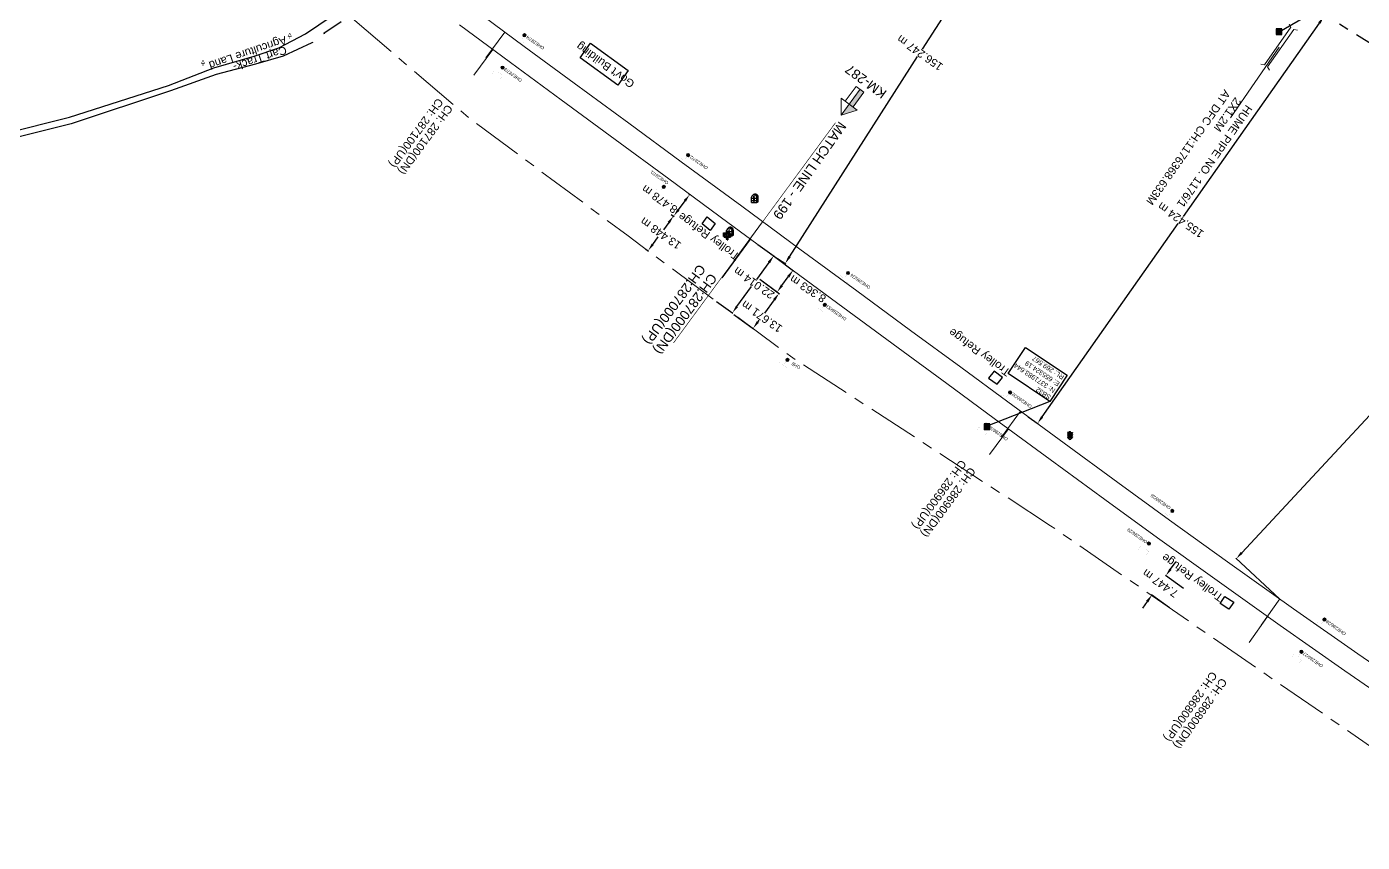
# Model space of a CAD drawing. Header units: metres. Extents: x 646303 to 662875, y 3366650 to 3378730.
# Drawn here: x 655024.1 to 655441.4, y 3371853.7 to 3372108.6 of the extents above; entities that cross this region are included whole.
import ezdxf
from ezdxf.enums import TextEntityAlignment as Align

# ---------------------------------------------------------------- set-up
doc = ezdxf.new("R2010")
doc.units = ezdxf.units.M
doc.header["$MEASUREMENT"] = 0
doc.header["$PDMODE"] = 3
doc.header["$PDSIZE"] = 0.5
doc.linetypes.add('CENTER', pattern=[50.8, 31.75, -6.35, 6.35, -6.35])
doc.linetypes.add('PHANTOM2', pattern=[1.25, 0.625, -0.125, 0.125, -0.125, 0.125, -0.125])
for name, color, linetype in [('Bench_Mark', 7, 'Continuous'), ('CART_TRACK', 34, 'Continuous'), ('DFCC Boundary', 6, 'CENTER'), ('GOVT_BUILDING', 251, 'Continuous'), ('KILOMETER_STONE', 251, 'Continuous'), ('LINK LINE', 190, 'Continuous'), ('MATCH LINE', 7, 'Continuous'), ('NAME_BOARD', 251, 'Continuous'), ('Side Details', 251, 'Continuous'), ('SIGN_BOARD', 251, 'Continuous'), ('SIGNAL_POST', 8, 'Continuous'), ('STYLEREMARK', 251, 'Continuous'), ('TROLLEY_STAND', 7, 'Continuous')]:
    doc.layers.add(name, color=color, linetype=linetype)
for name, color, linetype, lineweight in [('BOUNDARY DIMENTION', 10, 'Continuous', 0), ('BRIDGE DETAILS PLAN', 7, 'Continuous', 0), ('Existing Chainage', 7, 'Continuous', 0), ('Existing IR Track', 143, 'Continuous', 0), ('Existing Railway Boundary', 7, 'CENTER', 0), ('KM STONE', 7, 'Continuous', 0), ('OHE MAST', 8, 'Continuous', 0), ('OHE MAST TEXT', 8, 'Continuous', 0)]:
    doc.layers.add(name, color=color, linetype=linetype, lineweight=lineweight)
doc.styles.add('NB', font='swissbo.ttf', dxfattribs={"height": 1.5})
doc.styles.add('notes', font='romans.shx', dxfattribs={"height": 2})
doc.styles.get("Standard").update_dxf_attribs({"font": 'arial.ttf'})
doc.styles.add('Style-Arial', font='arial.ttf')
doc.dimstyles.new('DIM', dxfattribs={"dimtxt": 2.5, "dimasz": 2.5, "dimexe": 0.18, "dimexo": 0.0625, "dimgap": 0.09, "dimtad": 0, "dimtih": 1, "dimtoh": 1, "dimdec": 3, "dimzin": 0, "dimdsep": 46, "dimtxsty": 'Standard', "dimcen": 0.09, "dimadec": 0, "dimazin": 0, "dimtfac": 1, "dimtdec": 3, "dimtofl": 0, "dimtmove": 0, "dimatfit": 3, "dimfxl": 1, "dimtolj": 1, "dimtzin": 0, "dimarcsym": 0})

# ---------------------------------------------------------------- blocks, each defined once
blk = doc.blocks.new('KMS')
blk.add_hatch(color=256).paths.add_polyline_path([(0.84, 1.71), (0.84, 0), (1.28, 0.25), (1.28, 1.71, 0.82134), (-0.65, 2.08, -0.601821)])
for points in [[(-0.84, 0), (-0.84, 1.71)], [(-0.84, 1.38), (0.84, 1.38)], [(-0.84, 0.64), (0.84, 0.64)], [(-0.84, 0), (0.84, 0)], [(0.84, 0), (0.84, 1.71)], [(0.84, 0), (1.28, 0.25)], [(1.28, 0.25), (1.28, 1.71)]]:
    blk.add_lwpolyline(points)
for centre, radius, start, end in [((0, 1.5), 0.867, 14.1462, 165.8538), ((0.28, 1.7), 1, 0.4859, 158.6661)]:
    blk.add_arc(centre, radius, start, end)
at = {"style": 'notes'}
for s, p in [('S', (-0.25, 0.09)), ('K', (-0.25, 1.58)), ('M', (-0.25, 0.81))]:
    blk.add_text(s, height=0.391, dxfattribs=at).set_placement(p)
blk = doc.blocks.new('NB')
for p, q in [((-0.98, 0.82), (-0.98, 1.98)), ((-0.98, 1.98), (0.98, 1.98)), ((-0.98, 0.82), (0.98, 0.82)), ((-0.13, 0.82), (-0.13, 0)), ((-0.13, 0), (0.13, 0)), ((0.13, 0.82), (0.13, 0)), ((0.98, 1.98), (0.98, 0.82))]:
    blk.add_line(p, q)
at = {"style": 'NB', "width": 1.025371}
blk.add_text('NB', height=0.988, dxfattribs=at).set_placement((0, 1.4), align=Align.MIDDLE)
blk = doc.blocks.new('SIG')
for color, points in [(1, [(-0.22, 0.42, 0.180295), (-0.01, 0.33, -0.00255), (0.01, 0.33, -0.00255), (0.02, 0.33, 0.180295), (0.23, 0.42, -0.002654), (0.25, 0.44, 0.184495), (0.33, 0.65, 1.000001), (-0.32, 0.65, 0.184495), (-0.24, 0.44, -0.002654)]), (2, [(0.23, -0.23, -0.002654), (0.25, -0.21, 0.184495), (0.33, 0.01, 1.000001), (-0.32, 0.01, 0.184495), (-0.24, -0.21, -0.002654), (-0.22, -0.23, 0.180295), (-0.01, -0.32, -0.00255), (0.01, -0.32, -0.00255), (0.02, -0.32, 0.180295)]), (3, [(0.23, -0.88, -0.002654), (0.25, -0.86, 0.184495), (0.33, -0.64, 1.000001), (-0.32, -0.64, 0.184495), (-0.24, -0.86, -0.002654), (-0.22, -0.88, 0.395599)])]:
    blk.add_hatch(color=color).paths.add_polyline_path(points)
for p, q in [((-0.31, 0.98), (-0.32, -0.9)), ((0.33, -0.9), (0.32, 0.98))]:
    blk.add_line(p, q)
for points in [[(-0.31, 0.98), (-0.81, 0.98, 0.198758), (-0.42, 0.41, 0.003814), (-0.31, 0.39, 0.003814)], [(-0.31, 0.33), (-0.81, 0.33, 0.198758), (-0.42, -0.23, 0.003727), (-0.32, -0.26, 0.003727)], [(0.32, 0.98), (0.82, 0.98, -0.198758), (0.44, 0.41, -0.003814), (0.32, 0.39, -0.003814)], [(0.32, 0.33), (0.82, 0.33, -0.198758), (0.44, -0.23, -0.003727), (0.33, -0.26, -0.003727)], [(-0.32, -0.32), (-0.81, -0.32, 0.198758), (-0.42, -0.88, 0.003639), (-0.32, -0.9)], [(0.33, -0.32), (0.82, -0.32, -0.198758), (0.44, -0.88, -0.003639), (0.33, -0.9)]]:
    blk.add_lwpolyline(points, format="xyb")
for centre, radius, start, end in [((0.01, 0.91), 0.324, 12.4049, 167.5951), ((0.01, 0.81), 0.357, 27.7578, 152.2422), ((0.01, -0.9), 0.324, 181.4572, 358.5428)]:
    blk.add_arc(centre, radius, start, end)
blk = doc.blocks.new('TSB')
at = {"const_width": 0.132}
blk.add_lwpolyline([(-0.51, 0.84), (0.54, 0.84), (0, 1.85)], close=True, dxfattribs=at)
at = {"const_width": 0.142}
blk.add_lwpolyline([(0, 0.84), (0, 0)], dxfattribs=at)
blk = doc.blocks.new('OHE MAST')
h = blk.add_hatch(color=256)
edge = h.paths.add_edge_path()
edge.add_arc((0, 0), 0.514, 0, 360)
at = {"const_width": 0.01, "flags": 128}
for points in [[(1.5, 3.5), (1.5, 2), (-1.5, 2), (-1.5, 3.5)], [(0, 2), (0, 0)]]:
    blk.add_lwpolyline(points, dxfattribs=at)
blk.add_circle((0, 0), 0.514)
blk = doc.blocks.new('KM POST PLAN')
at = {"extrusion": (0, 0, -1)}
h = blk.add_hatch(color=256, dxfattribs=at)
h.paths.add_polyline_path([(0, -20), (0, -8.47), (3, -8.47), (3, -20)])
h.paths.add_polyline_path([(0, -8.47), (0, 0), (6.25, -8.47), (3, -8.47)], flags=16)
at = {"flags": 128}
for points in [[(0, 0), (-6.25, -8.47), (6.25, -8.47)], [(0, 0), (0, -20)], [(0, 0), (6.25, -8.47)], [(3, -8.47), (3, -20), (-3, -20), (-3, -8.47)]]:
    blk.add_lwpolyline(points, dxfattribs=at)
at = {"style": 'Style-Arial'}
blk.add_attdef('KM-POST', text='', height=6, dxfattribs=at).set_placement((0, -26, -263.95), align=Align.MIDDLE_CENTER)
blk = doc.blocks.new('*D1666')
at = {"layer": 'Defpoints', "color": 0, "linetype": 'Continuous', "transparency": 16777216}
for p in [(655258.12, 3372036.45), (655263.56, 3372032.45), (655253.16, 3372029.71)]:
    blk.add_point(p, dxfattribs=at)
at = {"layer": 'LINK LINE', "color": 0, "linetype": 'Continuous', "lineweight": -2, "transparency": 16777216}
for p, q in [((655258.17, 3372036.41), (655263.71, 3372032.34)), ((655253.21, 3372029.68), (655258.75, 3372025.6)), ((655260.09, 3372027.72), (655262.08, 3372030.43))]:
    blk.add_line(p, q, dxfattribs=at)
at = {"layer": 'LINK LINE', "color": 0, "linetype": 'Continuous', "transparency": 16777216}
for points in [[(655261.74, 3372030.68), (655262.41, 3372030.19), (655263.56, 3372032.45)], [(655259.75, 3372027.97), (655260.42, 3372027.48), (655258.6, 3372025.71)]]:
    blk.add_solid(points, dxfattribs=at)
at = {"layer": 'LINK LINE', "color": 0, "linetype": 'Continuous', "lineweight": 30, "transparency": 16777216, "insert": (655268.19, 3372026.65), "char_height": 2.5, "attachment_point": 5, "rotation": 147}
blk.add_mtext('\\A1;8.363 m', dxfattribs=at)
blk = doc.blocks.new('*D1727')
at = {"layer": 'Defpoints', "color": 0, "linetype": 'ByBlock', "ltscale": 0.5, "transparency": 16777216}
for p in [(655252.49, 3372040.59), (655239.57, 3372022.77), (655244.59, 3372019.13)]:
    blk.add_point(p, dxfattribs=at)
at = {"layer": 'Existing Railway Boundary', "color": 0, "linetype": 'ByBlock', "lineweight": -2, "ltscale": 0.5, "transparency": 16777216}
for p, q in [((655252.55, 3372040.55), (655257.66, 3372036.85)), ((655256.04, 3372034.93), (655252.18, 3372029.61)), ((655246.05, 3372021.15), (655250.58, 3372027.39)), ((655239.62, 3372022.73), (655244.73, 3372019.03))]:
    blk.add_line(p, q, dxfattribs=at)
at = {"layer": 'Existing Railway Boundary', "color": 0, "linetype": 'ByBlock', "ltscale": 0.5, "transparency": 16777216}
for points in [[(655255.7, 3372035.17), (655256.38, 3372034.68), (655257.51, 3372036.95)], [(655245.72, 3372021.4), (655246.39, 3372020.91), (655244.59, 3372019.13)]]:
    blk.add_solid(points, dxfattribs=at)
at = {"layer": 'Existing Railway Boundary', "color": 0, "linetype": 'ByBlock', "ltscale": 0.5, "transparency": 16777216, "insert": (655251.38, 3372028.5), "char_height": 2.5, "attachment_point": 5, "rotation": 145}
blk.add_mtext('\\A1;22.014 m', dxfattribs=at)
blk = doc.blocks.new('*D1461')
at = {"layer": 'BOUNDARY DIMENTION', "color": 0, "lineweight": -2, "transparency": 16777216}
for p, q in [((662244.85, 3367095.44), (662244.16, 3367095.87)), ((662242.98, 3367093.66), (662239.54, 3367088.19)), ((662233.82, 3367079.1), (662238.08, 3367085.88)), ((662233.03, 3367076.64), (662232.33, 3367077.07))]:
    blk.add_line(p, q, dxfattribs=at)
at = {"layer": 'BOUNDARY DIMENTION', "color": 0, "transparency": 16777216}
for points in [[(662242.62, 3367093.88), (662243.33, 3367093.44), (662244.31, 3367095.78)], [(662233.46, 3367079.32), (662234.17, 3367078.87), (662232.49, 3367076.98)]]:
    blk.add_solid(points, dxfattribs=at)
at = {"layer": 'Defpoints', "color": 0, "linetype": 'Continuous', "ltscale": 0.5, "transparency": 16777216}
for p in [(647418.1, 3377902.15), (647420.31, 3377900.52), (647398.68, 3377871.33)]:
    blk.add_point(p, dxfattribs=at)
at = {"layer": 'Defpoints', "color": 0, "transparency": 16777216}
for p in [(662244.31, 3367095.78), (662244.9, 3367095.41), (662233.08, 3367076.61)]:
    blk.add_point(p, dxfattribs=at)
at = {"layer": 'DFCC Boundary', "color": 0, "linetype": 'Continuous', "lineweight": -2, "ltscale": 0.5, "transparency": 16777216}
for p, q in [((647416.61, 3377900.14), (647413.17, 3377895.5)), ((647420.26, 3377900.55), (647417.96, 3377902.26)), ((647397.96, 3377874.97), (647411.54, 3377893.3)), ((647398.63, 3377871.36), (647396.32, 3377873.07))]:
    blk.add_line(p, q, dxfattribs=at)
at = {"layer": 'DFCC Boundary', "color": 0, "linetype": 'Continuous', "ltscale": 0.5, "transparency": 16777216}
for points in [[(647416.28, 3377900.39), (647416.95, 3377899.9), (647418.1, 3377902.15)], [(647397.62, 3377875.22), (647398.29, 3377874.72), (647396.47, 3377872.96)]]:
    blk.add_solid(points, dxfattribs=at)
at = {"layer": 'BOUNDARY DIMENTION', "color": 0, "transparency": 16777216, "insert": (662238.81, 3367087.03), "char_height": 2.5, "attachment_point": 5, "rotation": 145}
blk.add_mtext('\\A1;22.208 m', dxfattribs=at)
at = {"layer": 'DFCC Boundary', "color": 0, "linetype": 'Continuous', "ltscale": 0.5, "transparency": 16777216, "insert": (647412.36, 3377894.4), "char_height": 2.5, "attachment_point": 5, "rotation": 145}
blk.add_mtext('\\A1;36.332 m', dxfattribs=at)
blk = doc.blocks.new('*D1462')
at = {"layer": 'BOUNDARY DIMENTION', "color": 0, "lineweight": -2, "transparency": 16777216}
for p, q in [((662549.11, 3366886.35), (662541.43, 3366875.79)), ((662551.8, 3366887.49), (662550.44, 3366888.48)), ((662534.84, 3366866.73), (662539.82, 3366873.58)), ((662534.58, 3366863.83), (662533.22, 3366864.82))]:
    blk.add_line(p, q, dxfattribs=at)
at = {"layer": 'BOUNDARY DIMENTION', "color": 0, "transparency": 16777216}
for points in [[(662548.78, 3366886.6), (662549.45, 3366886.11), (662550.58, 3366888.38)], [(662534.5, 3366866.98), (662535.18, 3366866.49), (662533.37, 3366864.71)]]:
    blk.add_solid(points, dxfattribs=at)
at = {"layer": 'Defpoints', "color": 0, "linetype": 'Continuous', "ltscale": 0.5, "transparency": 16777216}
for p in [(647247.45, 3378028.49), (647249.19, 3378027.21), (647225.93, 3377999.21)]:
    blk.add_point(p, dxfattribs=at)
at = {"layer": 'Defpoints', "color": 0, "transparency": 16777216}
for p in [(662551.85, 3366887.45), (662533.37, 3366864.71), (662534.63, 3366863.79)]:
    blk.add_point(p, dxfattribs=at)
at = {"layer": 'DFCC Boundary', "color": 0, "linetype": 'Continuous', "lineweight": -2, "ltscale": 0.5, "transparency": 16777216}
for p, q in [((647247.71, 3378025.19), (647242.02, 3378017.45)), ((647247.5, 3378028.45), (647249.34, 3378027.1)), ((647229.16, 3377999.94), (647240.4, 3378015.24)), ((647225.98, 3377999.17), (647227.82, 3377997.82))]:
    blk.add_line(p, q, dxfattribs=at)
at = {"layer": 'DFCC Boundary', "color": 0, "linetype": 'Continuous', "ltscale": 0.5, "transparency": 16777216}
for points in [[(647247.37, 3378025.44), (647248.05, 3378024.94), (647249.19, 3378027.21)], [(647228.82, 3378000.19), (647229.49, 3377999.7), (647227.68, 3377997.93)]]:
    blk.add_solid(points, dxfattribs=at)
at = {"layer": 'BOUNDARY DIMENTION', "color": 0, "transparency": 16777216, "insert": (662540.62, 3366874.68), "char_height": 2.5, "attachment_point": 5, "rotation": 145}
blk.add_mtext('\\A1;29.264 m', dxfattribs=at)
at = {"layer": 'DFCC Boundary', "color": 0, "linetype": 'Continuous', "ltscale": 0.5, "transparency": 16777216, "insert": (647241.21, 3378016.35), "char_height": 2.5, "attachment_point": 5, "rotation": 145}
blk.add_mtext('\\A1;36.332 m', dxfattribs=at)
blk = doc.blocks.new('*D1463')
at = {"layer": 'BOUNDARY DIMENTION', "color": 0, "lineweight": -2, "transparency": 16777216}
for p, q in [((662172.51, 3367140.93), (662173.68, 3367140.19)), ((662172.2, 3367138.17), (662169.01, 3367133.1)), ((662164.89, 3367126.55), (662167.55, 3367130.78)), ((662162.55, 3367125.07), (662163.71, 3367124.34))]:
    blk.add_line(p, q, dxfattribs=at)
at = {"layer": 'BOUNDARY DIMENTION', "color": 0, "transparency": 16777216}
for points in [[(662171.85, 3367138.39), (662172.55, 3367137.95), (662173.53, 3367140.29)], [(662164.54, 3367126.77), (662165.24, 3367126.33), (662163.56, 3367124.44)]]:
    blk.add_solid(points, dxfattribs=at)
at = {"layer": 'Defpoints', "color": 0, "linetype": 'Continuous', "ltscale": 0.5, "transparency": 16777216}
for p in [(647211.24, 3378055.28), (647211.52, 3378055.08), (647189.88, 3378025.9)]:
    blk.add_point(p, dxfattribs=at)
at = {"layer": 'Defpoints', "color": 0, "transparency": 16777216}
for p in [(662172.46, 3367140.96), (662173.53, 3367140.29), (662162.49, 3367125.11)]:
    blk.add_point(p, dxfattribs=at)
at = {"layer": 'DFCC Boundary', "color": 0, "linetype": 'Continuous', "lineweight": -2, "ltscale": 0.5, "transparency": 16777216}
for p, q in [((647211.47, 3378055.12), (647211.1, 3378055.39)), ((647209.75, 3378053.28), (647208.18, 3378051.16)), ((647191.09, 3378028.11), (647206.55, 3378048.96)), ((647189.83, 3378025.93), (647189.46, 3378026.21))]:
    blk.add_line(p, q, dxfattribs=at)
at = {"layer": 'DFCC Boundary', "color": 0, "linetype": 'Continuous', "ltscale": 0.5, "transparency": 16777216}
for points in [[(647209.42, 3378053.52), (647210.09, 3378053.03), (647211.24, 3378055.28)], [(647190.76, 3378028.36), (647191.43, 3378027.86), (647189.6, 3378026.1)]]:
    blk.add_solid(points, dxfattribs=at)
at = {"layer": 'BOUNDARY DIMENTION', "color": 0, "transparency": 16777216, "insert": (662168.28, 3367131.94), "char_height": 2.5, "attachment_point": 5, "rotation": 145}
blk.add_mtext('\\A1;18.726 m', dxfattribs=at)
at = {"layer": 'DFCC Boundary', "color": 0, "linetype": 'Continuous', "ltscale": 0.5, "transparency": 16777216, "insert": (647207.37, 3378050.06), "char_height": 2.5, "attachment_point": 5, "rotation": 145}
blk.add_mtext('\\A1;36.332 m', dxfattribs=at)
blk = doc.blocks.new('*D1527')
at = {"layer": 'Defpoints', "color": 0, "linetype": 'Continuous', "transparency": 16777216}
for p in [(655380.05, 3371937.02), (655385.65, 3371932.99), (655381.3, 3371926.94)]:
    blk.add_point(p, dxfattribs=at)
at = {"layer": 'LINK LINE', "color": 0, "linetype": 'Continuous', "lineweight": -2, "transparency": 16777216}
for p, q in [((655381.51, 3371939.04), (655382.97, 3371941.07)), ((655385.6, 3371933.02), (655379.91, 3371937.12)), ((655374.24, 3371928.94), (655372.78, 3371926.91)), ((655381.25, 3371926.98), (655375.56, 3371931.08))]:
    blk.add_line(p, q, dxfattribs=at)
at = {"layer": 'LINK LINE', "color": 0, "linetype": 'Continuous', "transparency": 16777216}
for points in [[(655381.17, 3371939.29), (655381.85, 3371938.8), (655380.05, 3371937.02)], [(655373.9, 3371929.19), (655374.58, 3371928.7), (655375.7, 3371930.97)]]:
    blk.add_solid(points, dxfattribs=at)
at = {"layer": 'LINK LINE', "color": 0, "linetype": 'Continuous', "lineweight": 30, "transparency": 16777216, "insert": (655378.33, 3371934.63), "char_height": 2.5, "attachment_point": 5, "rotation": 145}
blk.add_mtext('\\A1;7.447 m', dxfattribs=at)
blk = doc.blocks.new('*D1528')
at = {"layer": 'Defpoints', "color": 0, "linetype": 'Continuous', "transparency": 16777216}
for p in [(655253.16, 3372029.71), (655245.02, 3372018.73), (655251.05, 3372014.27)]:
    blk.add_point(p, dxfattribs=at)
at = {"layer": 'LINK LINE', "color": 0, "linetype": 'Continuous', "lineweight": -2, "transparency": 16777216}
for p, q in [((655253.21, 3372029.68), (655259.33, 3372025.14)), ((655257.7, 3372023.24), (655254.64, 3372019.11)), ((655245.07, 3372018.69), (655251.2, 3372014.16)), ((655252.54, 3372016.27), (655253.01, 3372016.91))]:
    blk.add_line(p, q, dxfattribs=at)
at = {"layer": 'LINK LINE', "color": 0, "linetype": 'Continuous', "transparency": 16777216}
for points in [[(655257.36, 3372023.49), (655258.03, 3372022.99), (655259.19, 3372025.25)], [(655252.2, 3372016.52), (655252.87, 3372016.03), (655251.05, 3372014.27)]]:
    blk.add_solid(points, dxfattribs=at)
at = {"layer": 'LINK LINE', "color": 0, "linetype": 'Continuous', "lineweight": 30, "transparency": 16777216, "insert": (655253.83, 3372018.01), "char_height": 2.5, "attachment_point": 5, "rotation": 145}
blk.add_mtext('\\A1;13.671 m', dxfattribs=at)
blk = doc.blocks.new('*D1760')
at = {"layer": 'Defpoints', "color": 0, "linetype": 'Continuous', "transparency": 16777216}
for p in [(655230.97, 3372056.43), (655231.29, 3372056.19), (655225.94, 3372049.6)]:
    blk.add_point(p, dxfattribs=at)
at = {"layer": 'LINK LINE', "color": 0, "linetype": 'Continuous', "lineweight": -2, "transparency": 16777216}
for p, q in [((655227.75, 3372051.38), (655229.81, 3372054.18)), ((655231.02, 3372056.39), (655231.44, 3372056.08)), ((655225.99, 3372049.57), (655226.41, 3372049.26))]:
    blk.add_line(p, q, dxfattribs=at)
at = {"layer": 'LINK LINE', "color": 0, "linetype": 'Continuous', "transparency": 16777216}
for points in [[(655229.48, 3372054.42), (655230.15, 3372053.93), (655231.29, 3372056.19)], [(655227.41, 3372051.62), (655228.09, 3372051.13), (655226.27, 3372049.36)]]:
    blk.add_solid(points, dxfattribs=at)
at = {"layer": 'LINK LINE', "color": 0, "linetype": 'Continuous', "lineweight": 30, "transparency": 16777216, "insert": (655221.87, 3372054.69), "char_height": 2.5, "attachment_point": 5, "rotation": 145}
blk.add_mtext('\\A1;8.478 m', dxfattribs=at)
blk = doc.blocks.new('*D1761')
at = {"layer": 'Defpoints', "color": 0, "linetype": 'Continuous', "transparency": 16777216}
for p in [(655225.43, 3372049.98), (655226.2, 3372049.41), (655217.5, 3372039.12)]:
    blk.add_point(p, dxfattribs=at)
at = {"layer": 'LINK LINE', "color": 0, "linetype": 'Continuous', "lineweight": -2, "transparency": 16777216}
for p, q in [((655225.48, 3372049.94), (655226.35, 3372049.3)), ((655224.73, 3372047.39), (655223.04, 3372045.09)), ((655219.74, 3372040.57), (655221.43, 3372042.88)), ((655217.55, 3372039.08), (655218.42, 3372038.45))]:
    blk.add_line(p, q, dxfattribs=at)
at = {"layer": 'LINK LINE', "color": 0, "linetype": 'Continuous', "transparency": 16777216}
for points in [[(655224.39, 3372047.64), (655225.06, 3372047.15), (655226.2, 3372049.41)], [(655219.41, 3372040.82), (655220.08, 3372040.33), (655218.27, 3372038.55)]]:
    blk.add_solid(points, dxfattribs=at)
at = {"layer": 'LINK LINE', "color": 0, "linetype": 'Continuous', "lineweight": 30, "transparency": 16777216, "insert": (655222.24, 3372043.98), "char_height": 2.5, "attachment_point": 5, "rotation": 145}
blk.add_mtext('\\A1;13.448 m', dxfattribs=at)
blk = doc.blocks.new('*D1855')
at = {"layer": 'Defpoints', "color": 0, "linetype": 'Continuous', "ltscale": 0.5, "transparency": 16777216}
for p in [(655341.69, 3372168.53), (655345.33, 3372166.21), (655257.48, 3372036.92)]:
    blk.add_point(p, dxfattribs=at)
at = {"layer": 'DFCC Boundary', "color": 0, "linetype": 'Continuous', "lineweight": -2, "ltscale": 0.5, "transparency": 16777216}
for p, q in [((655341.74, 3372168.5), (655345.48, 3372166.11)), ((655343.98, 3372164.1), (655303.96, 3372101.55)), ((655262.46, 3372036.7), (655302.48, 3372099.25)), ((655257.53, 3372036.89), (655261.27, 3372034.5))]:
    blk.add_line(p, q, dxfattribs=at)
at = {"layer": 'DFCC Boundary', "color": 0, "linetype": 'Continuous', "ltscale": 0.5, "transparency": 16777216}
for points in [[(655343.63, 3372164.32), (655344.33, 3372163.88), (655345.33, 3372166.21)], [(655262.11, 3372036.93), (655262.81, 3372036.48), (655261.11, 3372034.6)]]:
    blk.add_solid(points, dxfattribs=at)
at = {"layer": 'DFCC Boundary', "color": 0, "linetype": 'Continuous', "ltscale": 0.5, "transparency": 16777216, "insert": (655303.22, 3372100.4), "char_height": 2.5, "attachment_point": 5, "rotation": 145}
blk.add_mtext('\\A1;156.247 m', dxfattribs=at)
blk = doc.blocks.new('*D1856')
at = {"layer": 'Defpoints', "color": 0, "linetype": 'Continuous', "ltscale": 0.5, "transparency": 16777216}
for p in [(655426.42, 3372113.83), (655429.43, 3372111.71), (655336.97, 3371986.73)]:
    blk.add_point(p, dxfattribs=at)
at = {"layer": 'DFCC Boundary', "color": 0, "linetype": 'Continuous', "lineweight": -2, "ltscale": 0.5, "transparency": 16777216}
for p, q in [((655426.47, 3372113.79), (655429.58, 3372111.61)), ((655428, 3372109.67), (655385.49, 3372049.28)), ((655341.42, 3371986.65), (655383.92, 3372047.04)), ((655337.02, 3371986.69), (655340.13, 3371984.51))]:
    blk.add_line(p, q, dxfattribs=at)
at = {"layer": 'DFCC Boundary', "color": 0, "linetype": 'Continuous', "ltscale": 0.5, "transparency": 16777216}
for points in [[(655427.66, 3372109.91), (655428.34, 3372109.43), (655429.43, 3372111.71)], [(655341.08, 3371986.89), (655341.76, 3371986.41), (655339.98, 3371984.61)]]:
    blk.add_solid(points, dxfattribs=at)
at = {"layer": 'DFCC Boundary', "color": 0, "linetype": 'Continuous', "ltscale": 0.5, "transparency": 16777216, "insert": (655384.71, 3372048.16), "char_height": 2.5, "attachment_point": 5, "rotation": 145}
blk.add_mtext('\\A1;155.424 m', dxfattribs=at)
blk = doc.blocks.new('*D1858')
at = {"layer": 'Defpoints', "color": 0, "linetype": 'Continuous', "ltscale": 0.5, "transparency": 16777216}
for p in [(655511.75, 3372060.25), (655525.31, 3372047.64), (655415.65, 3371929.77)]:
    blk.add_point(p, dxfattribs=at)
at = {"layer": 'DFCC Boundary', "color": 0, "linetype": 'Continuous', "lineweight": -2, "ltscale": 0.5, "transparency": 16777216}
for p, q in [((655510.05, 3372058.42), (655475.5, 3372021.29)), ((655525.26, 3372047.68), (655511.62, 3372060.38)), ((655403.79, 3371944.21), (655473.62, 3372019.27)), ((655415.6, 3371929.81), (655401.95, 3371942.5))]:
    blk.add_line(p, q, dxfattribs=at)
at = {"layer": 'DFCC Boundary', "color": 0, "linetype": 'Continuous', "ltscale": 0.5, "transparency": 16777216}
for points in [[(655509.74, 3372058.71), (655510.35, 3372058.14), (655511.75, 3372060.25)], [(655403.48, 3371944.49), (655404.09, 3371943.93), (655402.09, 3371942.38)]]:
    blk.add_solid(points, dxfattribs=at)
at = {"layer": 'DFCC Boundary', "color": 0, "linetype": 'Continuous', "ltscale": 0.5, "transparency": 16777216, "insert": (655474.56, 3372020.28), "char_height": 2.5, "attachment_point": 5, "rotation": 145}
blk.add_mtext('\\A1;160.997 m', dxfattribs=at)
blk = doc.blocks.new('BM')
blk.add_hatch(color=256).paths.add_polyline_path([(-0.88, 0.88), (-0.88, -0.88), (0.88, -0.88), (0.88, 0.88)])
for p, q in [((0.88, 0.88), (-0.88, 0.88)), ((-0.88, 0.88), (-0.88, -0.88)), ((0.88, -0.88), (0.88, 0.88)), ((-0.88, -0.88), (0.88, -0.88))]:
    blk.add_line(p, q)

msp = doc.modelspace()

# ---------------------------------------------------------------- linework, layer by layer
at = {"layer": 'BRIDGE DETAILS PLAN', "color": 1, "linetype": 'Continuous'}
for points in [[(655409.7651, 3372096.8948), (655410.8778, 3372096.6939), (655419.1236, 3372108.396), (655418.5605, 3372109.3765)], [(655412.4193, 3372095.0238), (655411.8561, 3372096.0043), (655420.1064, 3372107.7032), (655421.2191, 3372107.5023)]]:
    msp.add_lwpolyline(points, dxfattribs=at)
at = {"layer": 'BRIDGE DETAILS PLAN', "color": 10, "linetype": 'Continuous'}
msp.add_lwpolyline([(655415.4909, 3372102.1995), (655400.2558, 3372080.1498)], dxfattribs=at)
at = {"layer": 'CART_TRACK', "linetype": 'Continuous'}
for points in [[(654943.074, 3372057.747, 267.31), (654996.357, 3372070.007, 267.492), (655037.446, 3372080.273, 267.436), (655068.449, 3372090.248, 267.777), (655082.577, 3372095.699, 268.129), (655095.192, 3372099.316, 269.015), (655102.935, 3372101.987, 269.451), (655111.194, 3372106.395, 269.885), (655119.561, 3372112.006, 270.741)], [(655122.355, 3372110.085, 270.745), (655116.903, 3372106.42, 269.812), (655117.2368, 3372106.504, 269.7866)], [(655113.5195, 3372103.6162, 269.945), (655113.196, 3372103.557, 269.966), (655104.288, 3372099.373, 269.472), (655095.645, 3372096.895, 268.997), (655083.292, 3372093.605, 268.204), (655069.077, 3372088.557, 267.698), (655038.046, 3372078.229, 267.495), (654997.013, 3372068.004, 267.626), (654945.576, 3372055.772, 267.488)]]:
    msp.add_polyline3d(points, dxfattribs=at)
at = {"layer": 'DFCC Boundary', "ltscale": 0.5, "flags": 128}
msp.add_lwpolyline([(655695.597, 3371812.1897), (655640.8822, 3371912.823), (655580.0449, 3371996.7158), (655509.7792, 3372062.0857), (655426.9534, 3372113.9756), (655342.6069, 3372167.9462), (655257.8854, 3372221.2222), (655173.2688, 3372275.363), (655087.3459, 3372327.2788), (655002.8598, 3372380.6107), (654914.5097, 3372429.9473), (654741.1355, 3372529.4419), (654650.033, 3372576.4159), (654568.6995, 3372626.155), (654571.9877, 3372630.6369), (654391.4686, 3372756.327), (654377.1337, 3372736.8494), (654004.4289, 3373016.6995), (654007.7887, 3373020.6424), (653690.5739, 3373253.6486), (653690.5425, 3373253.6059), (653433.8132, 3373453.1485), (653440.7668, 3373462.5592), (653208.8394, 3373636.5534), (653216.1698, 3373646.5105), (653142.1983, 3373700.8896), (653053.6963, 3373771.1122), (652994.4341, 3373810.5255), (652929.3691, 3373859.5713), (652860.9168, 3373902.1103), (652749.6028, 3373984.4705), (652631.2396, 3374070.7175), (652636.2281, 3374078.1704), (652537.912, 3374145.7283), (652392.904, 3374241.2711), (652388.7719, 3374235.6812), (652308.569, 3374304.8076), (652315.9256, 3374314.7669), (652103.9815, 3374448.7876), (652083.1937, 3374464.1943), (652072.7494, 3374471.9329), (652052.3219, 3374487.0684), (652038.1897, 3374497.5387), (652024.0173, 3374508.0388), (652009.8347, 3374518.5254), (651995.6683, 3374529), (651981.7515, 3374539.2836), (651967.8828, 3374549.5317), (651954.6903, 3374559.2866), (651941.4997, 3374569.04), (651923.9377, 3374582.0168), (651906.3215, 3374595.0337), (651892.0868, 3374605.5547), (651877.7985, 3374616.1153), (651861.6288, 3374628.0564), (651845.5071, 3374639.9619), (651829.5757, 3374651.7544), (651824.7911, 3374655.296), (651813.6747, 3374663.5244), (651797.4592, 3374675.4968), (651792.6217, 3374679.0685), (651809.3453, 3374701.6999), (651798.0335, 3374710.0518), (651782.3495, 3374721.6444), (651766.6655, 3374733.2369), (651750.5163, 3374745.1875), (651734.3118, 3374757.179), (651717.3274, 3374769.6994), (651700.4625, 3374782.1317), (651684.6001, 3374793.8578), (651668.5938, 3374805.6902), (651652.6806, 3374817.4203), (651636.8173, 3374829.1137), (651620.9269, 3374840.8662), (651604.9647, 3374852.6718), (651588.7459, 3374864.6312), (651572.5882, 3374876.5455), (651556.6943, 3374888.2868), (651540.8409, 3374899.9983), (651524.5553, 3374912.0488), (651508.2568, 3374924.109), (651492.7938, 3374935.5157), (651477.3997, 3374946.8715), (651461.3291, 3374958.7436), (651445.2311, 3374970.6359), (651429.3555, 3374982.3615), (651413.4375, 3374994.1184), (651396.6322, 3375006.522), (651379.7761, 3375018.963), (651363.6644, 3375030.8565), (651352.7728, 3375038.8965), (651331.6522, 3375054.4784), (651315.7738, 3375066.1947), (651299.7306, 3375078.0412), (651283.6239, 3375089.9346), (651273.9044, 3375097.1057), (651264.2377, 3375104.2378), (651243.4187, 3375119.6324), (651222.5077, 3375135.095), (651201.5462, 3375150.5784), (651180.4926, 3375166.1298), (651161.7365, 3375179.9701), (651143.0969, 3375193.7244), (651126.6442, 3375205.9373), (651110.0563, 3375218.2505), (651088.7204, 3375233.9244), (651067.5473, 3375249.4788), (651049.4448, 3375262.8672), (651031.0656, 3375276.4601), (651013.3004, 3375289.5618), (650995.6557, 3375302.5748), (650975.556, 3375317.4171), (650955.4878, 3375332.2363), (650948.8014, 3375337.1771), (650951.4372, 3375340.7501), (650937.0874, 3375351.3535), (650916.0918, 3375366.8677), (650897.9224, 3375380.2929), (650879.805, 3375393.6796), (650866.8386, 3375403.2309), (650853.9116, 3375412.7532), (650835.5886, 3375426.289), (650817.2946, 3375439.8035), (650797.968, 3375454.1206), (650778.7222, 3375468.3781), (650760.7655, 3375481.6337), (650742.8011, 3375494.8949), (650723.0807, 3375509.4255), (650703.3693, 3375523.9495), (650688.6613, 3375534.8372), (650673.8463, 3375545.804), (650653.7938, 3375560.6295), (650633.6894, 3375575.4932), (650612.6421, 3375591.0542), (650592.0153, 3375606.3042), (650570.0328, 3375622.5591), (650548.5001, 3375638.4814), (650530.5234, 3375651.793), (650512.3606, 3375665.2423), (650494.7465, 3375678.2665), (650476.9008, 3375691.462), (650459.2976, 3375704.4721), (650441.3132, 3375717.7633), (650427.1261, 3375728.1319), (650413.8099, 3375737.864), (650402.677, 3375746.2697), (650389.8486, 3375755.6668), (650377.7322, 3375764.5425), (650360.7275, 3375777.1141), (650343.7744, 3375789.6482), (650325.0342, 3375803.5254), (650306.3109, 3375817.39), (650287.6225, 3375831.2124), (650268.717, 3375845.1957), (650250.337, 3375858.8009), (650231.8256, 3375872.5033), (650215.4559, 3375884.6355), (650199.261, 3375896.6381), (650189.9351, 3375903.5429), (650184.6476, 3375907.4517), (650170.3331, 3375918.0338), (650153.2211, 3375930.7288), (650135.9365, 3375943.5518), (650119.2313, 3375955.9159), (650102.3769, 3375968.3905), (650085.2738, 3375981.0461), (650068.2078, 3375993.6742), (650052.7787, 3376005.1011), (650037.4384, 3376016.4621), (650022.1728, 3376027.766), (650006.9632, 3376039.0283), (649974.7512, 3376062.8762), (649961.4537, 3376072.7117), (649948.2091, 3376082.508), (649944.476, 3376085.2722), (649918.728, 3376050.5341), (649909.4316, 3376057.4177), (649896.4092, 3376067.0604), (649893.7832, 3376069.0128), (649891.1645, 3376070.9437), (649888.4639, 3376072.9569), (649875.744, 3376082.3694), (649867.5551, 3376088.4016), (649853.4118, 3376098.8745), (649839.2513, 3376109.3603), (649829.0749, 3376116.9005), (649827.2194, 3376118.2675), (649818.0867, 3376125.0366), (649808.8566, 3376131.8779), (649793.2502, 3376143.4201), (649777.6288, 3376154.9733), (649763.6321, 3376165.3144), (649749.5741, 3376175.7007), (649733.9228, 3376187.2754), (649718.3343, 3376198.8036), (649705.3241, 3376208.4391), (649692.3703, 3376218.0327), (649678.0208, 3376228.6769), (649663.5747, 3376239.3366), (649646.4625, 3376252.0623), (649634.6272, 3376260.744), (649624.9192, 3376267.9946), (649615.0208, 3376275.3876), (649599.9831, 3376286.4834), (649588.9857, 3376294.598), (649590.032, 3376296.0132), (649586.1685, 3376298.8639), (649569.3593, 3376311.3207), (649552.641, 3376323.7102), (649537.2353, 3376335.0739), (649521.9792, 3376346.327), (649506.2408, 3376358.0035), (649490.3575, 3376369.7875), (649475.7578, 3376380.5673), (649461.1933, 3376391.3211), (649445.4753, 3376402.9572), (649429.8494, 3376414.5253), (649414.4906, 3376425.9209), (649378.3483, 3376452.6365), (649368.4603, 3376459.9984), (649352.6509, 3376471.6682), (649336.6992, 3376483.4434), (649322.3941, 3376494.1037), (649307.6557, 3376505.0862), (649290.8736, 3376517.4208), (649273.972, 3376529.8435), (649258.1992, 3376541.4854), (649242.2966, 3376553.2232), (649226.5432, 3376564.8634), (649210.8826, 3376576.435), (649195.2207, 3376588.0769), (649179.5326, 3376599.7383), (649164.9134, 3376610.5118), (649150.5177, 3376621.1205), (649135.415, 3376632.3287), (649120.2337, 3376643.5954), (649107.8929, 3376652.6743), (649095.5927, 3376661.7234), (649079.5687, 3376673.5769), (649063.4846, 3376685.4748), (649046.5651, 3376697.9756), (649029.6506, 3376710.4727), (649013.3465, 3376722.5351), (648996.9805, 3376734.6431), (648980.3936, 3376746.8979), (648963.6626, 3376759.259), (648946.7453, 3376771.7643), (648929.6945, 3376784.3682), (648913.5118, 3376796.3614), (648897.2206, 3376808.435), (648876.2496, 3376823.9678), (648855.1325, 3376839.6089), (648839.3985, 3376851.2044), (648823.6596, 3376862.8037), (648806.187, 3376875.7235), (648788.7814, 3376888.5937), (648772.4766, 3376900.6763), (648756.1277, 3376912.7915), (648748.6058, 3376918.3049), (648733.321, 3376929.6306), (648718.1841, 3376940.8501), (648694.1574, 3376958.9078), (648686.9154, 3376964.1595), (648685.9321, 3376964.8321), (648667.95, 3376978.2197), (648649.3198, 3376992.1471), (648633.5557, 3377003.8368), (648617.684, 3377015.6038), (648613.3865, 3377018.7718), (648613.1308, 3377018.4261), (648605.39, 3377024.1325), (648593.439, 3377032.9404), (648576.5994, 3377045.3816), (648559.8787, 3377057.7351), (648542.9247, 3377070.3132), (648525.9483, 3377082.908), (648511.3109, 3377093.7409), (648496.5572, 3377104.6599), (648477.562, 3377118.7172), (648458.5464, 3377132.7896), (648451.3349, 3377138.2101), (648435.5918, 3377149.862), (648422.1096, 3377159.9046), (648408.3664, 3377170.0637), (648394.6863, 3377180.1761), (648381.6588, 3377189.818), (648368.6059, 3377199.4787), (648354.1188, 3377210.196), (648339.6473, 3377220.9017), (648325.8166, 3377231.1386), (648311.9735, 3377241.3853), (648297.2469, 3377252.2824), (648283.6168, 3377262.3688), (648282.6002, 3377260.9951), (648281.5015, 3377261.8082), (648268.446, 3377271.4578), (648255.3849, 3377281.1115), (648243.3023, 3377290.0413), (648231.5826, 3377298.7116), (648230.1246, 3377299.843), (648216.137, 3377310.1827), (648202.3989, 3377320.3379), (648187.9045, 3377331.0225), (648173.4524, 3377341.7035), (648159.964, 3377351.7009), (648146.3755, 3377361.7726), (648132.3698, 3377372.1252), (648118.3132, 3377382.5155), (648104.5683, 3377392.6752), (648090.8453, 3377402.8186), (648079.0331, 3377411.5788), (648067.1746, 3377420.3734), (648052.1864, 3377431.461), (648037.1291, 3377442.5999), (648023.4384, 3377452.7367), (648009.6421, 3377462.9518), (647998.5681, 3377471.1475), (647977.6651, 3377486.6371), (647970.8013, 3377491.7424), (647954.3046, 3377504.0127), (647940.5645, 3377514.1537), (647927.1436, 3377524.0583), (647912.5029, 3377534.9198), (647897.7662, 3377545.8524), (647883.3488, 3377556.5286), (647868.9785, 3377567.1699), (647855.3948, 3377577.2425), (647841.7032, 3377587.3948), (647828.8284, 3377596.8277), (647815.9828, 3377606.2395), (647798.869, 3377618.9232), (647787.996, 3377626.9816), (647769.1212, 3377640.9619), (647756.6675, 3377650.183), (647742.624, 3377660.5991), (647728.5049, 3377671.0713), (647713.635, 3377682.0926), (647698.699, 3377693.1628), (647681.9918, 3377705.517), (647665.4025, 3377717.7839), (647652.0515, 3377727.6811), (647638.8028, 3377737.5025), (647625.2604, 3377747.546), (647611.724, 3377757.585), (647601.846, 3377764.9047), (647586.5632, 3377776.2354), (647574.9107, 3377784.8659), (647552.1318, 3377801.7377), (647544.5766, 3377807.3492), (647531.2096, 3377817.2774), (647518.7824, 3377826.4783), (647506.3678, 3377835.6698), (647493.0662, 3377845.5438), (647479.7149, 3377855.4547), (647466.3541, 3377865.3556), (647452.9886, 3377875.26), (647440.1702, 3377884.755), (647427.3392, 3377894.2595), (647421.9004, 3377898.2902), (647422.4016, 3377898.9655), (647413.1507, 3377905.8213), (647398.5546, 3377916.6386), (647385.2867, 3377926.4568), (647372.1159, 3377936.2032), (647357.4127, 3377947.1112), (647351.2811, 3377951.6601), (647330.0092, 3377967.4105), (647317.4471, 3377976.6964), (647304.414, 3377986.3606), (647291.335, 3377996.0589), (647278.7541, 3378005.3917), (647266.0777, 3378014.7954), (647252.9457, 3378024.4462), (647239.9839, 3378033.9719), (647225.7512, 3378044.5255), (647211.5179, 3378055.0796), (647196.511, 3378066.208), (647181.4966, 3378077.3419), (647167.7872, 3378087.5064), (647154.0498, 3378097.6917), (647140.7668, 3378107.5414), (647127.4862, 3378117.3893), (647113.2521, 3378127.9375), (647099.0375, 3378138.4713), (647085.0268, 3378148.8592), (647070.9977, 3378159.2608), (647056.5444, 3378169.9697), (647042.0873, 3378180.6814), (647027.5624, 3378191.4464), (647013.0728, 3378202.1851), (646999.864, 3378211.9684), (646986.6741, 3378221.7376), (646973.6148, 3378231.4185), (646960.4875, 3378241.1499), (646945.7953, 3378252.0414), (646931.0256, 3378262.9902), (646930.6274, 3378263.2852), (646951.9475, 3378292.0562)], dxfattribs=at)
at = {"layer": 'Existing Chainage', "color": 0, "linetype": 'Continuous', "lineweight": 13, "flags": 128}
for points in [[(655167.6033, 3372098.8523), (655173.5318, 3372106.9055)], [(655163.8369, 3372093.4082), (655169.7635, 3372101.4627)], [(655245.1764, 3372035.5578), (655254.0733, 3372047.6344)], [(655241.4188, 3372030.1158), (655250.3092, 3372042.1972)], [(655328.7437, 3371980.361), (655334.6592, 3371988.4237)], [(655324.9469, 3371974.8755), (655330.8606, 3371982.9396)], [(655409.8474, 3371921.6172), (655415.6454, 3371929.7648)], [(655406.0648, 3371916.144), (655411.8576, 3371924.2953)]]:
    msp.add_lwpolyline(points, dxfattribs=at)
at = {"layer": 'Existing IR Track', "flags": 128}
for points in [[(655163.4382, 3372114.3359), (655179.6014, 3372102.4372), (655195.1917, 3372090.9604), (655212.27, 3372078.4055), (655228.6384, 3372066.3724), (655247.5246, 3372052.4589), (655265.6867, 3372039.0789), (655283.4914, 3372026.004), (655300.2687, 3372013.6835), (655315.9563, 3372002.1593), (655330.665, 3371991.3542), (655348.2485, 3371978.4533), (655365.071, 3371966.1108), (655381.1729, 3371954.3752), (655399.2792, 3371941.4114), (655419.9932, 3371926.6713), (655440.0624, 3371912.6298), (655459.4634, 3371899.2433)], [(655159.2947, 3372109.1658), (655175.2846, 3372097.4001), (655191.0909, 3372085.7695), (655207.9498, 3372073.3659), (655224.707, 3372061.0372), (655243.2081, 3372047.4228), (655261.7809, 3372033.7555), (655279.1759, 3372020.9691), (655296.4394, 3372008.2792), (655311.6182, 3371997.0987), (655326.4251, 3371986.1922), (655343.8993, 3371973.3778), (655361.0374, 3371960.81), (655377.4168, 3371948.9156), (655395.3633, 3371936.0106), (655415.7597, 3371921.5237), (655436.0147, 3371907.3644), (655455.8299, 3371893.7014)]]:
    msp.add_lwpolyline(points, dxfattribs=at)
at = {"layer": 'Existing Railway Boundary', "ltscale": 0.5, "flags": 128}
for points in [[(655344.0444, 3371952.6571), (655262.742, 3372005.606), (655212.013, 3372043.179), (655162.118, 3372080.216), (655114.386, 3372120.95), (654871.475, 3372293.443), (654822.608, 3372330.909), (654798.9128, 3372347.263)], [(655638.008, 3371749.761), (655344.0444, 3371952.6571)]]:
    msp.add_lwpolyline(points, dxfattribs=at)
at = {"layer": 'GOVT_BUILDING', "linetype": 'Continuous'}
msp.add_polyline3d([(655208.805, 3372090.327, 270.107), (655197.054, 3372098.891, 270.114), (655200.274, 3372103.405, 271.284), (655212.025, 3372094.841, 271.284)], close=True, dxfattribs=at)
at = {"layer": 'MATCH LINE', "linetype": 'PHANTOM2', "ltscale": 15, "const_width": 0.2}
msp.add_lwpolyline([(655276.8277, 3372078.5563), (655226.1922, 3372009.7457)], dxfattribs=at)
at = {"layer": 'STYLEREMARK'}
for p, q in [((655427.3146, 3372113.7633, 126.0476), (655415.4847, 3372106.8272)), ((655343.8417, 3371991.5098, 397.8593), (655323.8787, 3371983.6441))]:
    msp.add_line(p, q, dxfattribs=at)
at = {"layer": 'STYLEREMARK', "linetype": 'Continuous', "elevation": 397.8593}
msp.add_lwpolyline([(655330.7586, 3372000.1669), (655336.1665, 3372008.3397), (655349.2496, 3371999.6826), (655343.8417, 3371991.5098)], close=True, dxfattribs=at)
at = {"layer": 'TROLLEY_STAND', "linetype": 'Continuous'}
for points in [[(655237.724, 3372044.942, 270.666), (655235.189, 3372046.954, 270.707), (655236.752, 3372049.114, 270.553), (655239.2872, 3372047.1018, 270.553)], [(655327.318, 3371996.846, 270.371), (655329.042, 3371999.014, 270.295), (655326.396, 3372000.975, 270.309), (655324.6714, 3371998.8062, 270.309)], [(655399.755, 3371926.579, 269.916), (655396.989, 3371928.338, 269.864), (655398.504, 3371930.565, 270.15), (655401.2703, 3371928.8058, 270.15)]]:
    msp.add_polyline3d(points, close=True, dxfattribs=at)

# ---------------------------------------------------------------- block references
at = {"layer": 'Bench_Mark'}
for p in [(655415.4027, 3372107.0397, 268.9741), (655324.1897, 3371983.6297, 268.9741)]:
    msp.add_blockref('BM', p, dxfattribs=at)
at = {"layer": 'KILOMETER_STONE', "linetype": 'Continuous'}
for p in [(655251.434, 3372053.611, 270.971), (655243.665, 3372043.21, 271)]:
    msp.add_blockref('KMS', p, dxfattribs=at)
at = {"layer": 'KM STONE'}
ref = msp.add_blockref('KM POST PLAN', (655278.6058, 3372080.9726), dxfattribs=dict(at, xscale=0.5, yscale=0.5, zscale=0.5, rotation=143.6518379226415))
ref.add_attrib('KM-POST', 'KM-287', dxfattribs={"layer": '0', "height": 3, "rotation": 143.651838, "style": 'Style-Arial'}).set_placement((655286.3108, 3372091.4432), align=Align.MIDDLE_CENTER)
at = {"layer": 'NAME_BOARD', "linetype": 'Continuous'}
for p in [(655242.771, 3372042.23, 269.972), (655243.076, 3372041.985, 270.021)]:
    msp.add_blockref('NB', p, dxfattribs=at)
at = {"layer": 'OHE MAST', "color": 2, "rotation": 143.3908318566117}
for p in [(655179.621, 3372105.916), (655172.805, 3372095.776), (655230.769, 3372068.465), (655223.175, 3372058.514), (655280.744, 3372031.61), (655273.479, 3372021.637), (655261.822, 3372004.471), (655331.413, 3371994.32), (655323.966, 3371984.151), (655382.086, 3371957.301), (655374.783, 3371947.065), (655429.6, 3371923.342), (655422.447, 3371913.294)]:
    msp.add_blockref('OHE MAST', p, dxfattribs=at)
at = {"layer": 'SIGN_BOARD', "linetype": 'Continuous'}
for p in [(655106.302, 3372104.714, 269.638), (655079.183, 3372096.276, 268.167)]:
    msp.add_blockref('TSB', p, dxfattribs=at)
at = {"layer": 'SIGNAL_POST', "linetype": 'Continuous'}
msp.add_blockref('SIG', (655350.094, 3371980.797, 270.351), dxfattribs=at)

# ---------------------------------------------------------------- texts
at = {"layer": 'BRIDGE DETAILS PLAN', "color": 10, "linetype": 'Continuous', "insert": (655407.2398, 3372082.9174), "char_height": 2.5, "width": 47.344184, "attachment_point": 1, "rotation": 235}
msp.add_mtext('\\A1;HUME PIPE NO. 1176/1\\P2X1.2M\\PAT DFC CH:1176368.633M', dxfattribs=at)
at = {"layer": 'CART_TRACK', "color": 8, "linetype": 'Continuous'}
for s, p in [('Agriculture Land', (655104.8541, 3372105.7057)), ('Cart Track-', (655104.8541, 3372102.6054))]:
    msp.add_text(s, height=2.5, rotation=198.743147, dxfattribs=at).set_placement(p)
at = {"layer": 'Existing Chainage', "color": 0, "lineweight": 0, "attachment_point": 6, "line_spacing_factor": 0.6, "style": 'Style-Arial'}
for s, insert, char_height, rotation in [('CH: 287100(UP)', (655137.8678, 3372065.1716), 2.5, 233.653588), ('CH:287000(UP)', (655217.267, 3372009.9815), 3, 233.651921), ('CH: 286900(UP)', (655301.3583, 3371952.143), 2.5, 233.746576), ('CH: 286800(UP)', (655380.0265, 3371885.802), 2.5, 234.615108)]:
    msp.add_mtext(s, dxfattribs=dict(at, insert=insert, char_height=char_height, rotation=rotation))
at = {"layer": 'Existing Chainage', "color": 0, "linetype": 'Continuous', "lineweight": 0, "attachment_point": 6, "line_spacing_factor": 0.6, "style": 'Style-Arial'}
for s, insert, char_height, rotation in [('CH: 287100(DN)', (655140.6939, 3372063.0095), 2.5, 233.640995), ('CH:287000(DN)', (655220.6528, 3372006.964), 3, 233.620803), ('CH: 286900(DN)', (655304.1154, 3371949.6732), 2.5, 233.732897), ('CH: 286800(DN)', (655382.9673, 3371883.6043), 2.5, 234.563345)]:
    msp.add_mtext(s, dxfattribs=dict(at, insert=insert, char_height=char_height, rotation=rotation))
at = {"layer": 'MATCH LINE', "linetype": 'Continuous'}
msp.add_text('MATCH LINE - 199', height=3, rotation=234.693137, dxfattribs=at).set_placement((655277.9921, 3372079.1933))
at = {"layer": 'OHE MAST TEXT'}
for s, rotation, p in [('OHE287/4', 145, (655182.9984, 3372103.6027)), ('OHE287/3', 145, (655176.0533, 3372093.518)), ('OHE287/2', 145, (655234.133, 3372066.1471)), ('OHE287/1', 145, (655221.8205, 3372061.4778)), ('OHE286/34', 145, (655284.6162, 3372029.0161)), ('OHE286/33', 145, (655277.1319, 3372019.1527)), ('OHE', 149, (655264.4331, 3372002.7173)), ('OHE286/32', 145, (655335.0155, 3371991.8087)), ('OHE286/31', 145, (655327.5685, 3371981.6397)), ('OHE286/28', 145, (655378.4424, 3371960.151)), ('OHE286/29', 145, (655371.1394, 3371949.5076)), ('OHE286/28', 145, (655433.1695, 3371920.8047)), ('OHE286/27', 145, (655426.0165, 3371910.7567))]:
    msp.add_text(s, height=1, rotation=rotation, dxfattribs=at).set_placement(p, align=Align.MIDDLE_CENTER)
at = {"layer": 'Side Details'}
msp.add_text("Gov't Building", height=2.5, rotation=144.100313, dxfattribs=at).set_placement((655204.9014, 3372096.522), align=Align.MIDDLE_CENTER)
for p in [(655247.1692, 3372037.3746), (655331.7468, 3372001.1781), (655398.2668, 3371930.8006)]:
    msp.add_text('Trolley Refuge', height=2.5, rotation=144.100313, dxfattribs=at).set_placement(p)
at = {"layer": 'STYLEREMARK', "linetype": 'Continuous', "insert": (655332.7623, 3371999.0506), "char_height": 1.5, "width": 25.715213, "attachment_point": 2, "rotation": 146.507644}
msp.add_mtext('\\pxql;SB32\\PN: 3371983.644\\PE: 655324.19\\PRL: 269.567', dxfattribs=at)

# ---------------------------------------------------------------- dimensions: what is measured, and where the dimension line sits
at = {"layer": 'BOUNDARY DIMENTION'}
for base, p1, p2, angle, picture, middle in [((662173.529, 3367140.2883), (662162.4923, 3367125.1074), (662172.4611, 3367140.9598), 57.836172, '*D1463', (662168.2806, 3367131.9424)), ((662533.3681, 3366864.7117), (662551.8505, 3366887.4548), (662534.6347, 3366863.7903), 233.96428, '*D1462', (662540.6227, 3366874.6837)), ((662244.3078, 3367095.7789), (662233.0795, 3367076.6056), (662244.9018, 3367095.4054), 57.836172, '*D1461', (662238.8082, 3367087.0333))]:
    dim = msp.add_linear_dim(base=base, p1=p1, p2=p2, angle=angle, dimstyle='DIM', override={"dimpost": ' m'}, dxfattribs=at)
    dim.commit()
    dim.dimension.update_dxf_attribs({"geometry": picture, "text_midpoint": middle, "dimtype": 129, "text_rotation": 145})
at = {"layer": 'DFCC Boundary', "linetype": 'Continuous', "ltscale": 0.5}
for p1, p2, distance, picture, middle in [((655257.4788, 3372036.9214), (655341.692, 3372168.5317), -4.3158, '*D1855', (655303.2207, 3372100.4004)), ((655336.9679, 3371986.7298), (655426.4219, 3372113.8309), -3.6843, '*D1856', (655384.7079, 3372048.1598))]:
    dim = msp.add_aligned_dim(p1=p1, p2=p2, distance=distance, dimstyle='DIM', override={"dimpost": ' m', "dimtmove": 2}, dxfattribs=at)
    dim.commit()
    dim.dimension.update_dxf_attribs({"geometry": picture, "text_midpoint": middle, "text_rotation": 145})
dim = msp.add_linear_dim(base=(655511.7484, 3372060.2537), p1=(655415.6456, 3371929.765), p2=(655525.3073, 3372047.6396), angle=47.067183, dimstyle='DIM', override={"dimpost": ' m'}, dxfattribs=at)
dim.commit()
dim.dimension.update_dxf_attribs({"geometry": '*D1858', "text_midpoint": (655474.562, 3372020.2824), "dimtype": 129, "text_rotation": 145})
at = {"layer": 'Existing Railway Boundary', "linetype": 'ByBlock', "ltscale": 0.5}
dim = msp.add_linear_dim(base=(655244.5854, 3372019.1312), p1=(655252.4945, 3372040.5892), p2=(655239.5702, 3372022.7685), angle=234.048719, dimstyle='DIM', override={"dimpost": ' m'}, dxfattribs=at)
dim.commit()
dim.dimension.update_dxf_attribs({"geometry": '*D1727', "text_midpoint": (655251.3799, 3372028.4998), "dimtype": 129, "text_rotation": 145})
at = {"layer": 'LINK LINE', "linetype": 'Continuous', "lineweight": 30}
for base, p1, p2, angle, override, picture, middle, turn in [((655231.2931, 3372056.1906), (655225.9418, 3372049.6021), (655230.9668, 3372056.4307), 53.651838, {"dimtad": 3, "dimpost": ' m', "dimtmove": 2}, '*D1760', (655221.8708, 3372054.6886), 145), ((655263.5605, 3372032.446), (655253.162, 3372029.7143), (655258.1189, 3372036.4503), 53.651678, {"dimpost": ' m', "dimtmove": 2}, '*D1666', (655268.1923, 3372026.6452), 147), ((655251.0508, 3372014.2653), (655253.1613, 3372029.7148), (655245.0243, 3372018.7288), 233.474089, {"dimpost": ' m'}, '*D1528', (655253.8271, 3372018.0137), 145), ((655380.0521, 3371937.0157), (655381.3025, 3371926.9413), (655385.6522, 3371932.9854), 54.258826, {"dimpost": ' m'}, '*D1527', (655378.3325, 3371934.6263), 145)]:
    dim = msp.add_linear_dim(base=base, p1=p1, p2=p2, angle=angle, dimstyle='DIM', override=override, dxfattribs=at)
    dim.commit()
    dim.dimension.update_dxf_attribs({"geometry": picture, "text_midpoint": middle, "dimtype": 129, "text_rotation": turn})
dim = msp.add_aligned_dim(p1=(655217.4964, 3372039.1176), p2=(655225.4299, 3372049.9761), distance=-0.9578, dimstyle='DIM', override={"dimpost": ' m'}, dxfattribs=at)
dim.commit()
dim.dimension.update_dxf_attribs({"geometry": '*D1761', "text_midpoint": (655222.2365, 3372043.9818), "text_rotation": 145})

doc.saveas('drawing.dxf')
